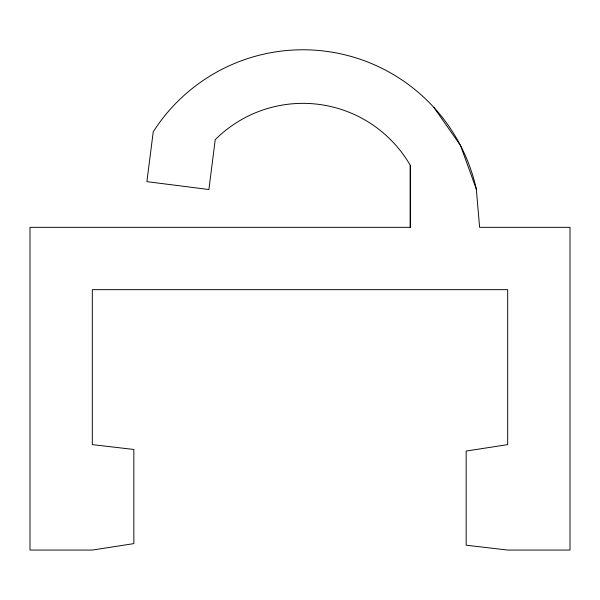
<?xml version="1.0" encoding="UTF-8"?>
<svg xmlns="http://www.w3.org/2000/svg" width="600" height="600" viewBox="0 0 600 600"><rect width="100%" height="100%" fill="white"/><g stroke="black" fill="none" stroke-linecap="round" stroke-linejoin="round"><path stroke-width="0.9" d="M410.287 227.34L410.287 165.345A123.99 123.99 0 0 0 215.235 139.665L208.89 189.525L146.895 181.642L153.24 131.782A177.578 177.578 0 0 1 476.31 189.083L479.625 227.34L570 227.34L570 550.058L507.69 550.058L466.155 545.213L466.155 451.058L507.69 444.623L507.69 289.65L92.31 289.65L92.31 444.623L133.845 449.467L133.845 543.623L92.31 550.058L30 550.058L30 227.34L410.287 227.34L410.287 165.345M433.95 107.505L460.5 145.5L476.31 189.083"/></g></svg>
